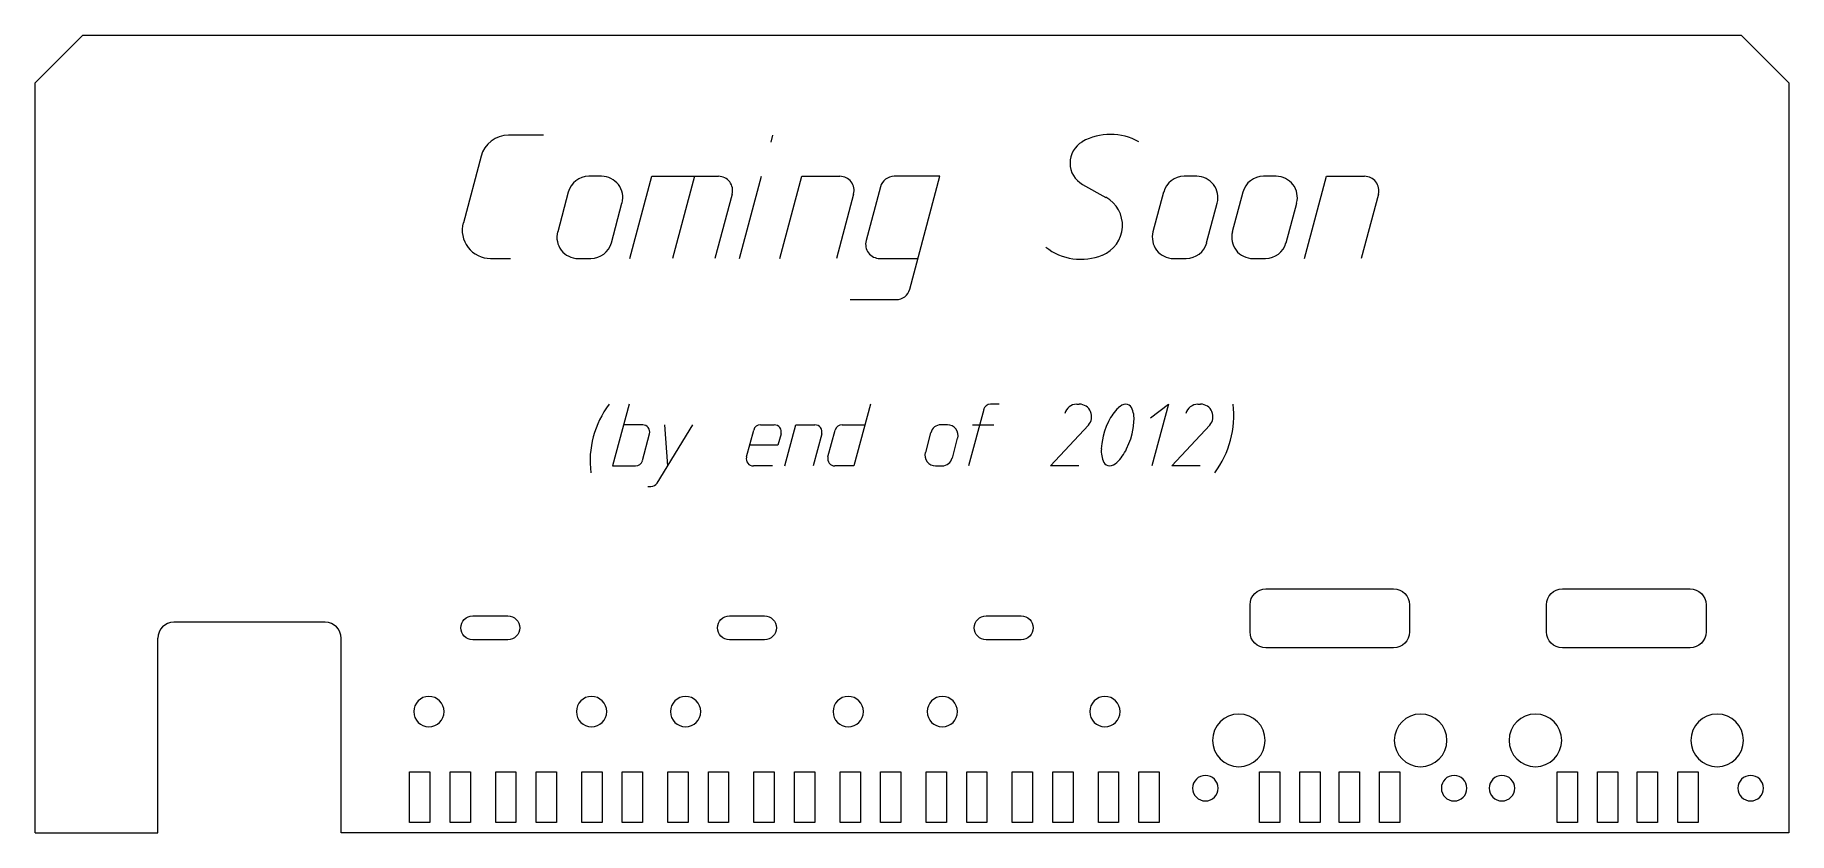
# Model space of a CAD drawing. Header units: millimetres. Extents: x 0 to 110, y 0 to 50.
import ezdxf

# ---------------------------------------------------------------- set-up
doc = ezdxf.new("R2010")
doc.units = ezdxf.units.MM
doc.layers.get('0').update_dxf_attribs({"linetype": 'CONTINUOUS', "lineweight": 0})
doc.layers.add('soudures', color=6, linetype='CONTINUOUS', lineweight=0)
doc.layers.add('texte', color=1, linetype='CONTINUOUS', lineweight=0)

# ---------------------------------------------------------------- blocks, each defined once
blk = doc.blocks.new('RJ45')
for p, q in [((11.8, 12.5), (3.8, 12.5)), ((2.8, 11.5), (2.8, 9.8)), ((12.8, 9.8), (12.8, 11.5)), ((3.8, 8.8), (11.8, 8.8))]:
    blk.add_line(p, q)
for centre, radius in [((2.1, 3), 1.65), ((13.5, 3), 1.65), ((0, 0), 0.8), ((15.6, 0), 0.8)]:
    blk.add_circle(centre, radius)
for centre, start, end in [((3.8, 11.5), 90, 180), ((11.8, 11.5), 0, 90), ((3.8, 9.8), 180, 270), ((11.8, 9.8), 270, 0)]:
    blk.add_arc(centre, 1, start, end)
blk = doc.blocks.new('BNC')
for p, q in [((7.45, 6), (5.25, 6)), ((4.5, 5.25), (4.5, 5.25)), ((5.25, 4.5), (7.45, 4.5)), ((8.2, 5.25), (8.2, 5.25))]:
    blk.add_line(p, q)
for centre in [(0, 0), (10.2, 0)]:
    blk.add_circle(centre, 0.95)
for centre, start, end in [((5.25, 5.25), 90, 270), ((7.45, 5.25), 270, 90)]:
    blk.add_arc(centre, 0.75, start, end)
blk = doc.blocks.new('LED')
at = {"layer": 'soudures'}
for p, q in [((1.27, 3.17), (0, 3.17)), ((0, 3.17), (0, 0)), ((1.27, 0), (1.27, 3.17)), ((3.81, 3.17), (2.54, 3.17)), ((2.54, 3.17), (2.54, 0)), ((3.81, 0), (3.81, 3.17)), ((0, 0), (1.27, 0)), ((2.54, 0), (3.81, 0))]:
    blk.add_line(p, q, dxfattribs=at)

msp = doc.modelspace()

# ---------------------------------------------------------------- linework, layer by layer
for p, q in [((3, 50), (0, 47)), ((3, 50), (107, 50)), ((107, 50), (110, 47)), ((0, 0), (0, 47)), ((110, 47), (110, 0)), ((18.2, 13.2), (8.7, 13.2)), ((7.7, 0), (7.7, 12.2)), ((19.2, 0), (19.2, 12.2)), ((0, 0), (7.7, 0)), ((110, 0), (19.2, 0))]:
    msp.add_line(p, q)
for centre, start, end in [((8.7, 12.2), 90, 180), ((18.2, 12.2), 0, 90)]:
    msp.add_arc(centre, 1, start, end)
at = {"layer": 'texte'}
for p, q in [((31.88, 43.73), (29.69, 43.73)), ((46.26, 43.73), (46.15, 43.3)), ((27.97, 42.41), (26.86, 38.24)), ((35.53, 41.15), (34.73, 41.15)), ((37.3, 36), (38.68, 41.15)), ((38.68, 41.15), (42.86, 41.15)), ((41.35, 41.15), (39.97, 36)), ((44.19, 36), (45.57, 41.15)), ((46.71, 36), (48.09, 41.15)), ((48.09, 41.15), (50.48, 41.15)), ((56.75, 41.15), (53.88, 41.15)), ((54.86, 34.08), (56.75, 41.15)), ((72.86, 41.15), (72.07, 41.15)), ((77.84, 41.15), (77.04, 41.15)), ((79.62, 36), (81, 41.15)), ((81, 41.15), (83.39, 41.15)), ((33.44, 40.16), (32.78, 37.68)), ((43.72, 40.03), (42.64, 36)), ((51.34, 40.03), (50.26, 36)), ((53.02, 40.49), (52.12, 37.12)), ((65.7, 40.64), (67.16, 39.83)), ((70.78, 40.16), (70.11, 37.68)), ((75.76, 40.16), (75.09, 37.68)), ((84.25, 40.03), (83.17, 36)), ((36.15, 36.99), (36.81, 39.47)), ((73.48, 36.99), (74.15, 39.47)), ((78.46, 36.99), (79.13, 39.47)), ((28.57, 36), (29.81, 36)), ((34.06, 36), (34.86, 36)), ((52.98, 36), (55.37, 36)), ((71.4, 36), (72.2, 36)), ((76.38, 36), (77.17, 36)), ((51.13, 33.42), (54, 33.42)), ((37.26, 26.86), (36.22, 23)), ((52.39, 26.86), (51.36, 23)), ((59.5, 26.53), (58.55, 23)), ((60.47, 26.86), (59.92, 26.86)), ((65.33, 26.86), (65.49, 26.86)), ((69.96, 26.01), (71.08, 26.86)), ((71.08, 26.86), (70.04, 23)), ((72.93, 26.86), (73.1, 26.86)), ((38.11, 25.58), (36.91, 25.58)), ((39.01, 21.92), (41.25, 25.58)), ((39.47, 25.58), (39.67, 23)), ((45.5, 25.58), (46.36, 25.58)), ((47.03, 23), (47.72, 25.58)), ((47.72, 25.58), (48.91, 25.58)), ((50.61, 25.58), (52.05, 25.58)), ((57.22, 25.58), (56.82, 25.58)), ((58.79, 25.58), (60.13, 25.58)), ((63.69, 23), (66.06, 25.56)), ((67.18, 25.46), (67.08, 25.18)), ((67.33, 25.79), (67.18, 25.46)), ((68.81, 25.01), (68.89, 25.46)), ((68.89, 25.46), (68.92, 25.79)), ((71.3, 23), (73.67, 25.56)), ((38.09, 23.33), (38.54, 25.02)), ((44.62, 23.56), (45.07, 25.25)), ((46.59, 24.29), (44.82, 24.29)), ((46.79, 25.02), (46.59, 24.29)), ((49.34, 25.02), (48.8, 23)), ((49.73, 23.56), (50.18, 25.25)), ((56.17, 25.08), (55.84, 23.84)), ((57.53, 23.49), (57.86, 24.74)), ((66.9, 24.4), (66.87, 24.07)), ((66.99, 24.86), (66.9, 24.4)), ((67.08, 25.18), (66.99, 24.86)), ((68.46, 24.07), (68.61, 24.4)), ((68.61, 24.4), (68.72, 24.69)), ((68.72, 24.69), (68.81, 25.01)), ((36.22, 23), (37.66, 23)), ((46.25, 23), (45.05, 23)), ((51.36, 23), (50.16, 23)), ((56.48, 23), (56.88, 23)), ((65.47, 23), (63.69, 23)), ((73.08, 23), (71.3, 23)), ((38.43, 21.71), (38.63, 21.71))]:
    msp.add_line(p, q, dxfattribs=at)
for centre, radius, start, end in [((29.69, 41.95), 1.78, 90, 165), ((66.44, 41.98), 1.53, 119.4519, 241.1073), ((67.44, 40.2), 3.58, 60.1809, 119.4519), ((34.73, 39.82), 1.33, 90, 165), ((35.53, 39.82), 1.33, 345, 90), ((42.86, 40.26), 0.889, 345, 90), ((50.48, 40.26), 0.889, 345, 90), ((53.88, 40.26), 0.889, 90, 165), ((72.07, 39.82), 1.33, 90, 165), ((72.86, 39.82), 1.33, 345, 90), ((77.04, 39.82), 1.33, 90, 165), ((77.84, 39.82), 1.33, 345, 90), ((83.39, 40.26), 0.889, 345, 90), ((66.19, 38.08), 2.01, 291.9214, 61.1073), ((28.57, 37.78), 1.78, 165, 270), ((34.06, 37.33), 1.33, 165, 270), ((71.4, 37.33), 1.33, 165, 270), ((76.38, 37.33), 1.33, 165, 270), ((34.86, 37.33), 1.33, 270, 345), ((52.98, 36.89), 0.889, 165, 270), ((65.6, 39.53), 3.58, 231.7993, 291.9214), ((72.2, 37.33), 1.33, 270, 345), ((77.17, 37.33), 1.33, 270, 345), ((54, 34.31), 0.889, 270, 345), ((40.76, 23.29), 5.95, 143.0765, 186.9238), ((59.92, 26.42), 0.444, 90, 165), ((65.33, 26.09), 0.778, 90, 165), ((65.49, 26.09), 0.778, 317.1774, 90), ((69.91, 24.58), 2.85, 133.5127, 154.8986), ((68.48, 26.11), 0.758, 95.0641, 134.5181), ((68.41, 26.46), 0.408, 28.249, 88.6667), ((67.31, 25.94), 1.62, 354.8964, 26.0937), ((72.93, 26.09), 0.778, 90, 165), ((73.1, 26.09), 0.778, 317.1774, 90), ((69.23, 26.15), 5.95, 323.077, 6.9236), ((38.11, 25.13), 0.444, 345, 90), ((45.5, 25.13), 0.444, 90, 165), ((46.36, 25.13), 0.444, 345, 90), ((48.91, 25.13), 0.444, 345, 90), ((50.61, 25.13), 0.444, 90, 165), ((56.82, 24.91), 0.667, 90, 165), ((57.22, 24.91), 0.667, 345, 90), ((37.66, 23.44), 0.444, 270, 345), ((45.05, 23.44), 0.444, 165, 270), ((50.16, 23.44), 0.444, 165, 270), ((56.48, 23.67), 0.667, 165, 270), ((56.88, 23.67), 0.667, 270, 345), ((68.49, 23.93), 1.62, 174.889, 206.0927), ((67.39, 23.41), 0.408, 208.2481, 268.6681), ((67.31, 23.76), 0.758, 275.0646, 314.5175), ((65.88, 25.28), 2.85, 313.5127, 334.8986), ((38.63, 22.16), 0.444, 270, 328.4909)]:
    msp.add_arc(centre, radius, start, end, dxfattribs=at)

# ---------------------------------------------------------------- block references
at = {"yscale": -1, "rotation": 180}
for name, p in [('RJ45', (89, 2.8)), ('RJ45', (107.6, 2.8)), ('BNC', (34.9, 7.6)), ('BNC', (51, 7.6)), ('BNC', (67.1, 7.6))]:
    msp.add_blockref(name, p, dxfattribs=at)
at = {"layer": 'soudures', "yscale": -1, "rotation": 180}
for p in [(27.3, 0.65), (32.7, 0.65), (38.1, 0.65), (38.1, 0.65), (43.5, 0.65), (48.9, 0.65), (54.3, 0.65), (59.7, 0.65), (65.1, 0.65), (70.5, 0.65), (80.6, 0.65), (85.6, 0.65), (99.27, 0.65), (104.3, 0.65)]:
    msp.add_blockref('LED', p, dxfattribs=at)

doc.saveas('drawing.dxf')
